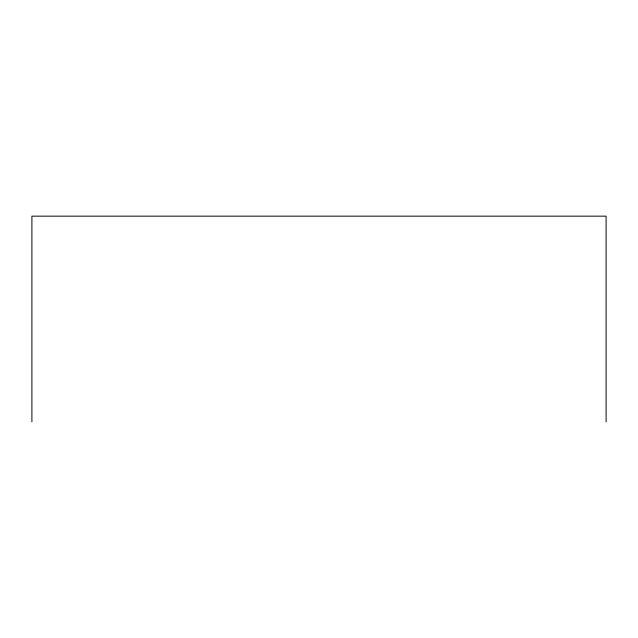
<?xml version="1.0" encoding="UTF-8"?>
<svg xmlns="http://www.w3.org/2000/svg" width="638" height="638" viewBox="0 0 638 638"><rect width="100%" height="100%" fill="white"/><g stroke="black" fill="none" stroke-linecap="round" stroke-linejoin="round"><path stroke-width="0.96" d="M606.1 421.846L606.1 216.154L31.9 216.154L31.9 421.846"/></g></svg>
